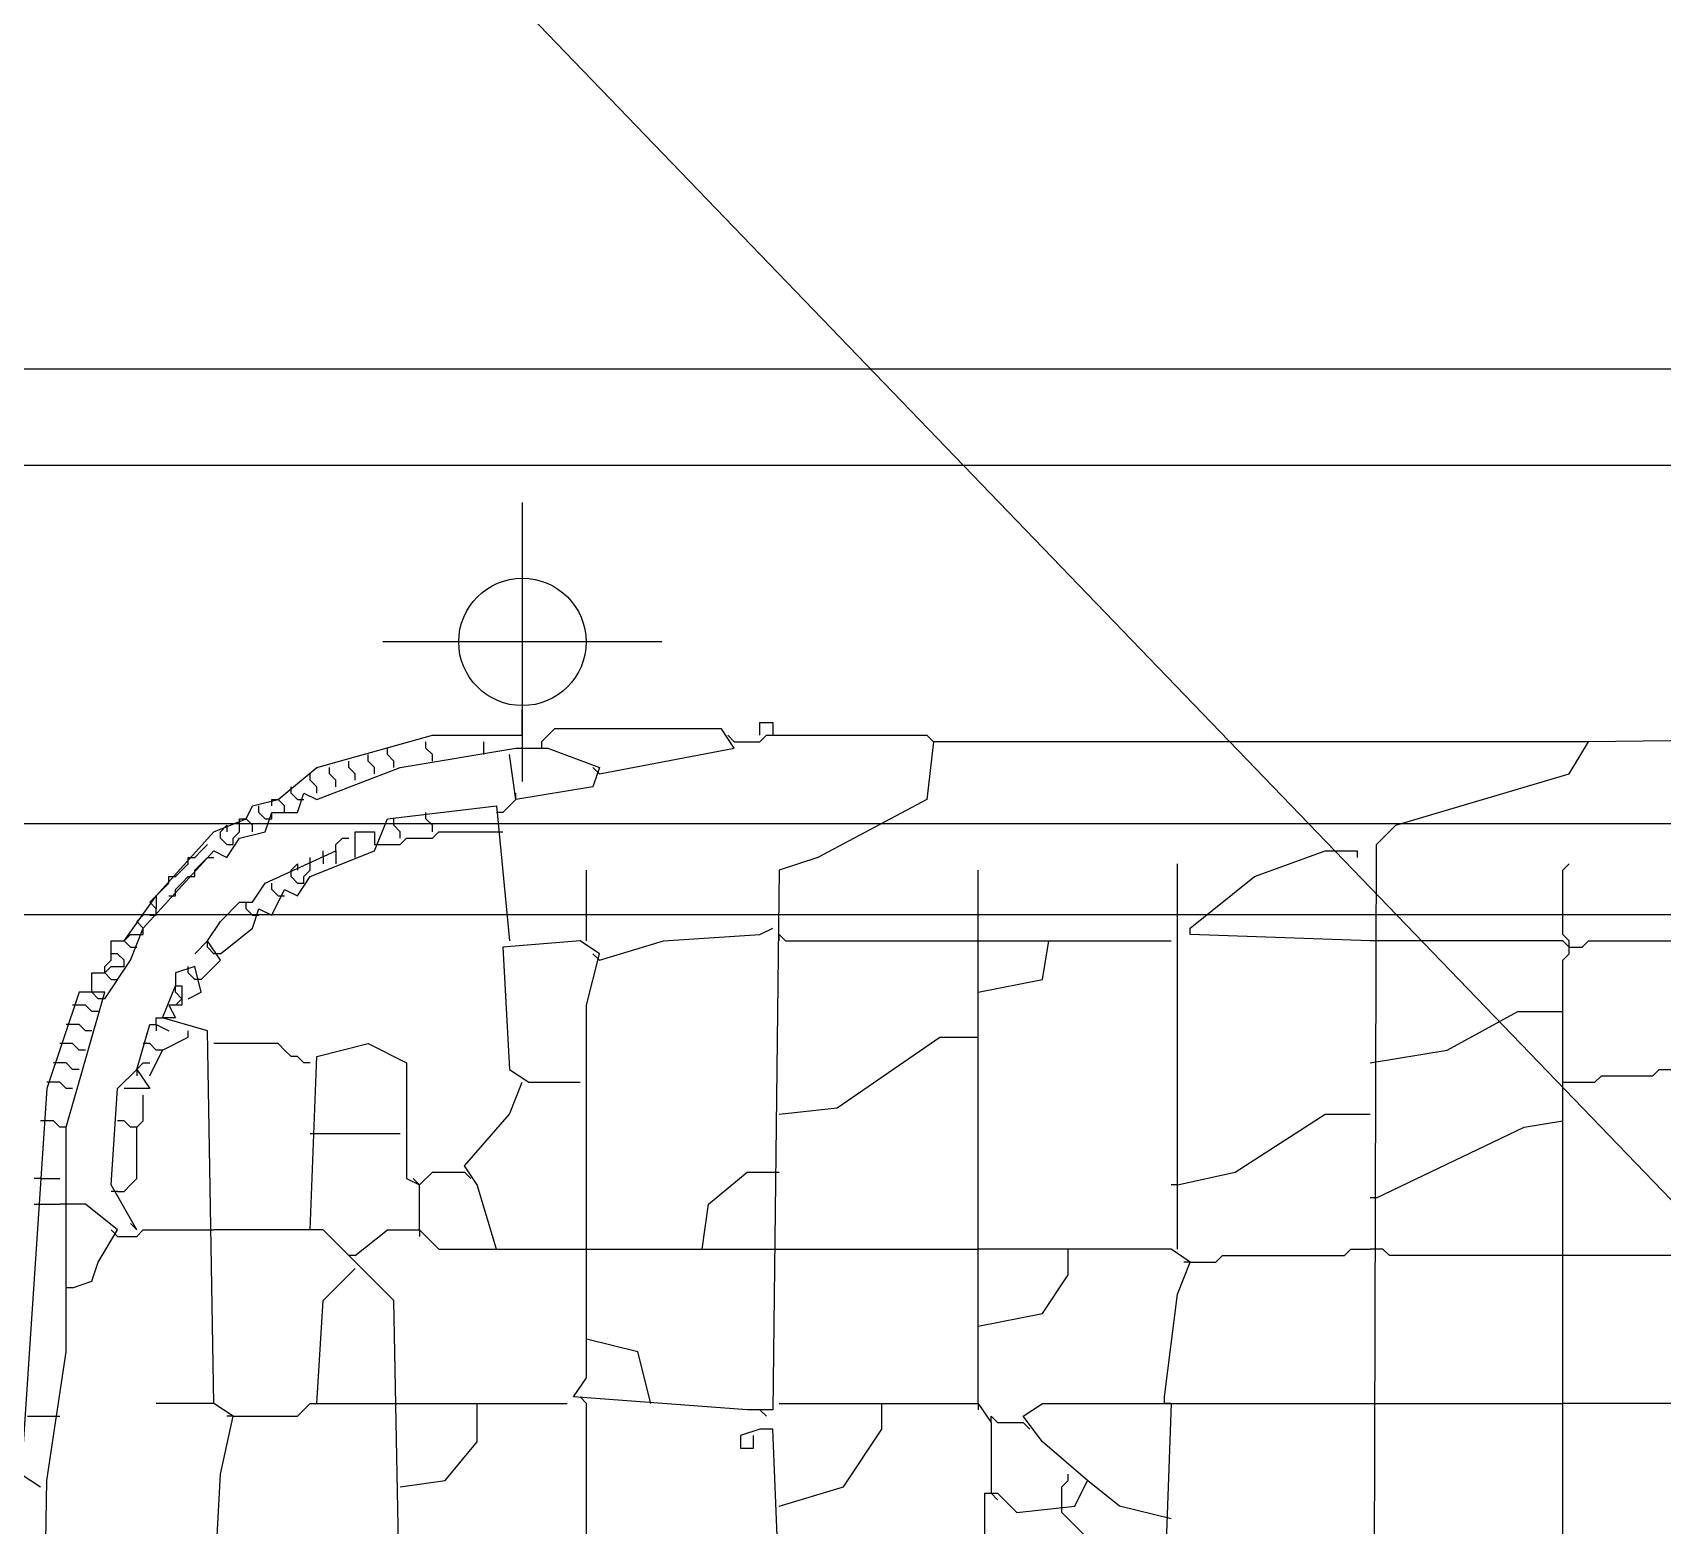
# Model space of a CAD drawing. Extents: x 4511820 to 5180432, y -1526536 to -944957.
# Drawn here: x 5022865 to 5023044.1, y -998603.9 to -998439.9 of the extents above; entities that cross this region are included whole.
import ezdxf

# ---------------------------------------------------------------- set-up
doc = ezdxf.new("R2010")
doc.units = 0
doc.header["$MEASUREMENT"] = 0
for name, color, linetype in [('POZEMOK', 7, 'CONTINUOUS'), ('ZZ-chladenie', 133, 'CONTINUOUS'), ('ŠRAFY', 82, 'CONTINUOUS')]:
    doc.layers.add(name, color=color, linetype=linetype)

msp = doc.modelspace()

# ---------------------------------------------------------------- hatches: boundary and pattern name
at = {"layer": 'ŠRAFY', "ltscale": 0.25}
h = msp.add_hatch(dxfattribs=at)
h.set_pattern_fill('DOTS', color=256, scale=2000)
h.paths.add_polyline_path([(5007841, -1000645.112), (5007968.938, -1000517.174, -0.3649904), (5008049.165, -1000510.3), (5008132.617, -1000392.028), (5008090.624, -1000362.398), (5008205.134, -1000289.252), (5008174.609, -1000421.657), (5008132.617, -1000392.028), (5008049.165, -1000510.3, -0.2437442), (5008075.632, -1000561.368, -0.1989124), (5008057.326, -1000605.562), (5007845.194, -1000817.694, -0.0227289), (5007841, -1000821.523), (5007841, -1001155.112), (5007968.938, -1001027.174, -0.6681786), (5008075.632, -1001071.368, -0.0245353), (5008075.331, -1001077.491), (5008333.132, -1001102.868), (5008333.132, -1000985.492), (5008530.132, -1000985.492), (5008530.132, -1001068.5), (5008530.132, -1001544.655), (5008333.132, -1001544.655), (5008333.132, -1001102.868), (5008075.331, -1001077.491, -0.1735302), (5008057.326, -1001115.562), (5007889.992, -1001282.897), (5008058.941, -1001282.897), (5008058.941, -1001542.628), (5007841, -1001542.628), (5007841, -1005968.5), (5016582.919, -1005968.5), (5016582.919, -1005730.5), (5016303.337, -1005730.5), (5016303.337, -1005533.5), (5016862.5, -1005533.5), (5016862.5, -1005730.5), (5016582.919, -1005730.5), (5016582.919, -1005968.5), (5025241, -1005968.5), (5025241, -996708.5), (5025241, -994608.5), (5007841, -994608.5), (5007841, -999253.253), (5008094, -999253.253), (5008094, -998973.672), (5008291, -998973.672), (5008291, -999532.834), (5008094, -999532.834), (5008094, -999253.253), (5007841, -999253.253)])
h.paths.add_polyline_path([(5023659.284, -996763.453), (5024238.411, -996763.453), (5024238.411, -997067.682), (5023659.284, -997067.682)], flags=24)
h.paths.add_polyline_path([(5021487.579, -999282.497), (5022066.842, -999282.497), (5022066.842, -999582.497), (5021487.579, -999582.497)], flags=24)
h.paths.add_polyline_path([(5013566.06, -999895.913), (5014135.359, -999895.913), (5014135.359, -1000096.028), (5013566.06, -1000096.028)], flags=24)
h.paths.add_polyline_path([(5023493.486, -999880.698), (5024062.786, -999880.698), (5024062.786, -1000080.813), (5023493.486, -1000080.813)], flags=24)
h.paths.add_polyline_path([(5023678.237, -999267.01), (5024259.001, -999267.01), (5024259.001, -999570.42), (5023678.237, -999570.42)], flags=24)
h.paths.add_polyline_path([(5021452.019, -996769.935), (5022031.691, -996769.935), (5022031.691, -997074.164), (5021452.019, -997074.164)], flags=24)
h.paths.add_polyline_path([(5014630.631, -999515.771), (5014918.681, -999515.771), (5014918.681, -999690.886), (5014630.631, -999690.886)], flags=24)
h.paths.add_polyline_path([(5014543.319, -999515.795), (5014655.703, -999515.795), (5014655.703, -999690.573), (5014543.319, -999690.573)], flags=24)
h.paths.add_polyline_path([(5014393.319, -999515.886), (5014568.319, -999515.886), (5014568.319, -999690.886), (5014393.319, -999690.886)], flags=24)
h.paths.add_polyline_path([(5017461.083, -1004562.329), (5017748.681, -1004562.329), (5017748.681, -1004737.427), (5017461.083, -1004737.427)], flags=24)
h.paths.add_polyline_path([(5017373.77, -1004562.287), (5017486.154, -1004562.287), (5017486.154, -1004737.066), (5017373.77, -1004737.066)], flags=24)
h.paths.add_polyline_path([(5017223.319, -1004562.313), (5017398.77, -1004562.313), (5017398.77, -1004737.378), (5017223.319, -1004737.378)], flags=24)
h.paths.add_polyline_path([(5016494.607, -996002.594), (5016794.705, -996002.594), (5016794.705, -996177.692), (5016494.607, -996177.692)], flags=24)
h.paths.add_polyline_path([(5016407.295, -996002.552), (5016519.678, -996002.552), (5016519.678, -996177.33), (5016407.295, -996177.33)], flags=24)
h.paths.add_polyline_path([(5016257.295, -996002.643), (5016432.295, -996002.643), (5016432.295, -996177.643), (5016257.295, -996177.643)], flags=24)
h.paths.add_polyline_path([(5024775.272, -996954.79), (5024775.272, -996667.191), (5024950.371, -996667.191), (5024950.371, -996954.79)], flags=24)
h.paths.add_polyline_path([(5024775.231, -997042.102), (5024775.231, -996929.718), (5024950.009, -996929.718), (5024950.009, -997042.102)], flags=24)
h.paths.add_polyline_path([(5024775.322, -997129.602), (5024775.322, -997017.102), (5024950.322, -997017.102), (5024950.322, -997129.602)], flags=24)
h.paths.add_polyline_path([(5024781.574, -1003014.991), (5024781.574, -1002727.295), (5024956.672, -1002727.295), (5024956.672, -1003014.991)], flags=24)
h.paths.add_polyline_path([(5024781.532, -1003102.205), (5024781.532, -1002989.822), (5024956.31, -1002989.822), (5024956.31, -1003102.205)], flags=24)
h.paths.add_polyline_path([(5024781.623, -1003189.705), (5024781.623, -1003077.002), (5024956.623, -1003077.002), (5024956.623, -1003189.705)], flags=24)
h.paths.add_polyline_path([(5019352.382, -1000741.085), (5019639.882, -1000741.085), (5019639.882, -1000916.15), (5019352.382, -1000916.15)], flags=24)
h.paths.add_polyline_path([(5019264.618, -1000741.059), (5019377.002, -1000741.059), (5019377.002, -1000915.838), (5019264.618, -1000915.838)], flags=24)
h.paths.add_polyline_path([(5019177.118, -1000741.085), (5019289.618, -1000741.085), (5019289.618, -1000916.15), (5019177.118, -1000916.15)], flags=24)
h.paths.add_polyline_path([(5011069.607, -1000741.101), (5011357.205, -1000741.101), (5011357.205, -1000916.199), (5011069.607, -1000916.199)], flags=24)
h.paths.add_polyline_path([(5010982.295, -1000741.059), (5011094.678, -1000741.059), (5011094.678, -1000915.838), (5010982.295, -1000915.838)], flags=24)
h.paths.add_polyline_path([(5010894.795, -1000741.15), (5011007.498, -1000741.15), (5011007.498, -1000916.15), (5010894.795, -1000916.15)], flags=24)
h.paths.add_polyline_path([(5014951.755, -996954.79), (5014951.755, -996667.191), (5015126.853, -996667.191), (5015126.853, -996954.79)], flags=24)
h.paths.add_polyline_path([(5014951.713, -997042.102), (5014951.713, -996929.718), (5015126.492, -996929.718), (5015126.492, -997042.102)], flags=24)
h.paths.add_polyline_path([(5014951.804, -997129.602), (5014951.804, -997017.102), (5015126.804, -997017.102), (5015126.804, -997129.602)], flags=24)
h.paths.add_polyline_path([(5014958.056, -1003014.991), (5014958.056, -1002727.295), (5015133.155, -1002727.295), (5015133.155, -1003014.991)], flags=24)
h.paths.add_polyline_path([(5014958.014, -1003102.205), (5014958.014, -1002989.822), (5015132.793, -1002989.822), (5015132.793, -1003102.205)], flags=24)
h.paths.add_polyline_path([(5014958.105, -1003189.705), (5014958.105, -1003077.002), (5015133.105, -1003077.002), (5015133.105, -1003189.705)], flags=24)
h.paths.add_polyline_path([(5008624.26, -997886.369), (5008624.26, -997585.819), (5008799.375, -997585.819), (5008799.375, -997886.369)], flags=24)
h.paths.add_polyline_path([(5008624.284, -997973.681), (5008624.284, -997861.297), (5008799.062, -997861.297), (5008799.062, -997973.681)], flags=24)
h.paths.add_polyline_path([(5008624.375, -998061.181), (5008624.375, -997948.477), (5008799.375, -997948.477), (5008799.375, -998061.181)], flags=24)
h.paths.add_polyline_path([(5008624.26, -1003568.417), (5008624.26, -1003280.819), (5008799.375, -1003280.819), (5008799.375, -1003568.417)], flags=24)
h.paths.add_polyline_path([(5008624.284, -1003656.181), (5008624.284, -1003543.797), (5008799.062, -1003543.797), (5008799.062, -1003656.181)], flags=24)
h.paths.add_polyline_path([(5008624.375, -1003756.181), (5008624.375, -1003631.181), (5008799.375, -1003631.181), (5008799.375, -1003756.181)], flags=24)
h.paths.add_polyline_path([(5020872.686, -995899.893), (5020872.686, -995612.295), (5021047.784, -995612.295), (5021047.784, -995899.893)], flags=24)
h.paths.add_polyline_path([(5020872.644, -995987.205), (5020872.644, -995874.822), (5021047.423, -995874.822), (5021047.423, -995987.205)], flags=24)
h.paths.add_polyline_path([(5020872.734, -996074.705), (5020872.734, -995962.17), (5021047.735, -995962.17), (5021047.735, -996074.705)], flags=24)
h.paths.add_polyline_path([(5020872.686, -998232.393), (5020872.686, -997969.795), (5021047.784, -997969.795), (5021047.784, -998232.393)], flags=24)
h.paths.add_polyline_path([(5020872.644, -998319.705), (5020872.644, -998207.322), (5021047.423, -998207.322), (5021047.423, -998319.705)], flags=24)
h.paths.add_polyline_path([(5020872.734, -998407.205), (5020872.734, -998294.67), (5021047.735, -998294.67), (5021047.735, -998407.205)], flags=24)
h.paths.add_polyline_path([(5020872.686, -1002674.893), (5020872.686, -1002387.295), (5021047.784, -1002387.295), (5021047.784, -1002674.893)], flags=24)
h.paths.add_polyline_path([(5020872.644, -1002762.205), (5020872.644, -1002649.822), (5021047.423, -1002649.822), (5021047.423, -1002762.205)], flags=24)
h.paths.add_polyline_path([(5020872.735, -1002849.705), (5020872.735, -1002737.002), (5021047.735, -1002737.002), (5021047.735, -1002849.705)], flags=24)
h.paths.add_polyline_path([(5022794.607, -999515.837), (5023082.205, -999515.837), (5023082.205, -999690.935), (5022794.607, -999690.935)], flags=24)
h.paths.add_polyline_path([(5022707.295, -999515.795), (5022819.678, -999515.795), (5022819.678, -999690.573), (5022707.295, -999690.573)], flags=24)
h.paths.add_polyline_path([(5022619.795, -999515.885), (5022732.33, -999515.885), (5022732.33, -999690.886), (5022619.795, -999690.886)], flags=24)
h.paths.add_polyline_path([(5024165.857, -1004263.161), (5024428.455, -1004263.161), (5024428.455, -1004438.26), (5024165.857, -1004438.26)], flags=24)
h.paths.add_polyline_path([(5024078.545, -1004263.119), (5024190.928, -1004263.119), (5024190.928, -1004437.898), (5024078.545, -1004437.898)], flags=24)
h.paths.add_polyline_path([(5023903.545, -1004263.209), (5024103.58, -1004263.209), (5024103.58, -1004438.211), (5023903.545, -1004438.211)], flags=24)
h.paths.add_polyline_path([(5008981.141, -1000311.369), (5008981.141, -1000023.319), (5009156.256, -1000023.319), (5009156.256, -1000311.369)], flags=24)
h.paths.add_polyline_path([(5008981.165, -1000398.681), (5008981.165, -1000286.297), (5009155.943, -1000286.297), (5009155.943, -1000398.681)], flags=24)
h.paths.add_polyline_path([(5008981.256, -1000523.681), (5008981.256, -1000373.681), (5009156.256, -1000373.681), (5009156.256, -1000523.681)], flags=24)
h.paths.add_polyline_path([(5024438.5, -999949.5, 1), (5024313.5, -999949.5, 1)], flags=16)
h.paths.add_polyline_path([(5014503.5, -997498.5, 1), (5014378.5, -997498.5, 1)], flags=16)
h.paths.add_polyline_path([(5023717.089, -1000482.897), (5023948.941, -1000482.897), (5023948.941, -1000722.628), (5023717.089, -1000722.628)], flags=16)
h.paths.add_polyline_path([(5024467.089, -1000432.897), (5024698.941, -1000432.897), (5024698.941, -1000672.628), (5024467.089, -1000672.628)], flags=16)
h.paths.add_polyline_path([(5014532.089, -997332.897), (5014763.941, -997332.897), (5014763.941, -997572.628), (5014532.089, -997572.628)], flags=16)
h.paths.add_polyline_path([(5014477.033, -1000322.432), (5014560.485, -1000204.16), (5014518.492, -1000174.53), (5014633.002, -1000101.384), (5014602.477, -1000233.789), (5014560.485, -1000204.16), (5014477.033, -1000322.432, -0.2437442), (5014503.5, -1000373.5, -4.1026617), (5014477.033, -1000322.432)], flags=16)
h.paths.add_polyline_path([(5024412.033, -1000472.432), (5024495.485, -1000354.16), (5024453.492, -1000324.53), (5024568.002, -1000251.384), (5024537.477, -1000383.789), (5024495.485, -1000354.16), (5024412.033, -1000472.432, -0.2437442), (5024438.5, -1000523.5, -4.1026617), (5024412.033, -1000472.432)], flags=16)
edge = h.paths.add_edge_path(flags=16)
edge.add_ellipse((5024622.681, -997306.74), major_axis=(0, 6.115), ratio=0.003813, start_angle=258.46165, end_angle=333.8326)
edge.add_arc((5024626.001, -997306.061), 3.807, 91.00123, 209.98915)
edge = h.paths.add_edge_path(flags=16)
edge.add_line((5024636.022, -997296.04), (5024746.218, -997297.568))
edge.add_line((5024746.218, -997297.568), (5024736.6, -997297.237))
edge.add_ellipse((5024736.6, -997304.447), major_axis=(0, 7.047), ratio=0.216929, start_angle=601.41166, end_angle=684.45541, ccw=False)
edge.add_ellipse((5024736.6, -997304.447), major_axis=(0, 7.047), ratio=0.216929, start_angle=372.75157, end_angle=478.58834, ccw=False)
edge.add_line((5024736.6, -997297.237), (5024706.027, -997297.237))
edge.add_ellipse((5024706.027, -997304.447), major_axis=(0, 7.047), ratio=0.216929, start_angle=601.41166, end_angle=707.47119, ccw=False)
edge.add_ellipse((5024706.027, -997304.447), major_axis=(0, 7.047), ratio=0.216929, start_angle=372.52882, end_angle=478.58834, ccw=False)
edge.add_line((5024706.027, -997297.237), (5024675.454, -997297.237))
edge.add_ellipse((5024675.454, -997304.447), major_axis=(0, 7.047), ratio=0.216929, start_angle=601.41166, end_angle=675.23303, ccw=False)
edge.add_ellipse((5024675.454, -997304.447), major_axis=(0, -7.047), ratio=0.216929, start_angle=584.76697, end_angle=658.58834, ccw=False)
edge.add_line((5024675.454, -997297.237), (5024644.881, -997297.237))
edge.add_ellipse((5024644.881, -997304.447), major_axis=(0, 7.047), ratio=0.216929, start_angle=601.41166, end_angle=707.47119, ccw=False)
edge.add_ellipse((5024644.881, -997304.447), major_axis=(0, 7.047), ratio=0.216929, start_angle=372.52882, end_angle=478.58834, ccw=False)
edge.add_line((5024644.881, -997297.237), (5024636.022, -997296.04))
h.paths.add_polyline_path([(5024644.881, -997297.237), (5024675.454, -997297.237), (5024706.027, -997297.237), (5024736.6, -997297.237), (5024746.218, -997297.568), (5024756.989, -997300.887, -0.4760683), (5024758.532, -997307.837, -0.0909079), (5024764.366, -997309.647), (5024414.583, -997309.647), (5024622.703, -997307.963, -0.5714772), (5024625.934, -997302.254), (5024636.022, -997296.04)], flags=16)
edge = h.paths.add_edge_path(flags=16)
edge.add_ellipse((5024625.928, -997302.254), major_axis=(-0.684, 1.367), ratio=0.00341, start_angle=90.09838, end_angle=269.90229)
edge = h.paths.add_edge_path(flags=16)
edge.add_ellipse((5024625.928, -997302.254), major_axis=(-0.684, 1.367), ratio=0.00341, start_angle=629.90231, end_angle=719.90231, ccw=False)
edge = h.paths.add_edge_path(flags=16)
edge.add_ellipse((5024756.305, -997302.254), major_axis=(-0.684, -1.367), ratio=0.00341, start_angle=210.84845, end_angle=450.09738, ccw=False)
edge = h.paths.add_edge_path(flags=16)
edge.add_ellipse((5024747.579, -997297.891), major_axis=(-0.684, -1.367), ratio=0.00341, start_angle=90.09769, end_angle=180.09768)
edge = h.paths.add_edge_path(flags=16)
edge.add_ellipse((5024746.212, -997297.568), major_axis=(0, -1.529), ratio=0.003813, start_angle=90, end_angle=180)
h.paths.add_polyline_path([(5008178.059, -1000841.493), (5008001, -1000841.493, -1), (5008001, -1000701.493), (5008178.059, -1000701.493), (5008178.059, -1000655.89), (5008409.911, -1000655.89), (5008409.911, -1000895.621), (5008178.059, -1000895.621)], flags=16)
h.paths.add_polyline_path([(5024050.759, -999879.114), (5024050.759, -999977.614), (5024050.759, -1000076.114), (5023491.597, -1000076.114), (5023491.597, -999879.114)], flags=16)
h.paths.add_polyline_path([(5014381.134, -999967.452, -1.1574082), (5014503.5, -999949.5, -0.8639994), (5014381.134, -999967.452), (5014123.333, -999992.829), (5014123.333, -1000091.329), (5013564.17, -1000091.329), (5013564.17, -999894.329), (5014123.333, -999894.329), (5014123.333, -999992.829)], flags=16)
edge = h.paths.add_edge_path(flags=16)
edge.add_line((5024453.987, -998388.091), (5024729.252, -998388.091))
edge.add_line((5024729.252, -998388.091), (5024734.714, -998388.091))
edge.add_line((5024734.714, -998388.091), (5024761.956, -998388.091))
edge.add_arc((5024761.132, -998361.418), 26.685, 271.76803, 316.76832)
edge.add_arc((5024767.317, -998362.258), 21.906, 262.24616, 307.24438, ccw=False)
edge.add_line((5024764.361, -998383.963), (5024414.414, -998388.091))
edge.add_arc((5024414.414, -998337.645), 50.446, 255.40585, 269.99999, ccw=False)
edge.add_arc((5024415.556, -998338.077), 50.33, 187.01951, 254.02342, ccw=False)
edge.add_arc((5025427.464, -998185.001), 1073.732, 186.326899, 188.528002, ccw=False)
edge.add_arc((5024409.319, -998258.135), 66.694, 183.03872, 222.65732, ccw=False)
edge.add_line((5024342.719, -998261.67), (5024321.242, -998261.67))
edge.add_arc((5024322.007, -998257.849), 3.897, 168.69007, 258.69007, ccw=False)
edge.add_line((5024318.185, -998257.084), (5024204.799, -998257.084))
edge.add_line((5024204.799, -998257.084), (5024204.799, -999265.831))
edge.add_line((5024204.799, -999265.831), (5024154.799, -999265.831))
edge.add_line((5024154.799, -999265.831), (5024144.799, -999265.831))
edge.add_line((5024144.799, -999265.831), (5023187.766, -999265.831))
edge.add_line((5023187.766, -999265.831), (5023187.766, -999287.626))
edge.add_line((5023187.766, -999287.626), (5023171.663, -999287.626))
edge.add_line((5023171.663, -999287.626), (5023171.663, -999265.831))
edge.add_line((5023171.663, -999265.831), (5022991.77, -999265.831))
edge.add_line((5022991.77, -999265.831), (5022991.77, -999276.826))
edge.add_line((5022991.77, -999276.826), (5022986.939, -999276.826))
edge.add_line((5022986.939, -999276.826), (5022986.939, -999290.439))
edge.add_line((5022986.939, -999290.439), (5022947.139, -999290.439))
edge.add_line((5022947.139, -999290.439), (5022947.139, -999276.826))
edge.add_line((5022947.139, -999276.826), (5022942.309, -999276.826))
edge.add_line((5022942.309, -999276.826), (5022942.309, -999265.831))
edge.add_line((5022942.309, -999265.831), (5021668.86, -999265.831))
edge.add_line((5021668.86, -999265.831), (5021668.86, -999274.326))
edge.add_line((5021668.86, -999274.326), (5021664.029, -999274.326))
edge.add_line((5021664.029, -999274.326), (5021664.029, -999287.939))
edge.add_line((5021664.029, -999287.939), (5021624.229, -999287.939))
edge.add_line((5021624.229, -999287.939), (5021624.229, -999274.326))
edge.add_line((5021624.229, -999274.326), (5021619.399, -999274.326))
edge.add_line((5021619.399, -999274.326), (5021619.399, -999265.831))
edge.add_line((5021619.399, -999265.831), (5021559.433, -999265.831))
edge.add_line((5021559.433, -999265.831), (5021549.433, -999265.831))
edge.add_line((5021549.433, -999265.831), (5021499.433, -999265.831))
edge.add_line((5021499.433, -999265.831), (5021499.433, -998536.831))
edge.add_line((5021499.433, -998536.831), (5021499.433, -998526.831))
edge.add_line((5021499.433, -998526.831), (5021499.433, -998476.831))
edge.add_line((5021499.433, -998476.831), (5021499.433, -997109.047))
edge.add_line((5021499.433, -997109.047), (5021549.433, -997109.047))
edge.add_line((5021549.433, -997109.047), (5021559.433, -997109.047))
edge.add_line((5021559.433, -997109.047), (5022466.462, -997109.047))
edge.add_line((5022466.462, -997109.047), (5022466.462, -997100.552))
edge.add_line((5022466.462, -997100.552), (5022471.293, -997100.552))
edge.add_line((5022471.293, -997100.552), (5022471.293, -997086.939))
edge.add_line((5022471.293, -997086.939), (5022511.093, -997086.939))
edge.add_line((5022511.093, -997086.939), (5022511.093, -997100.552))
edge.add_line((5022511.093, -997100.552), (5022515.924, -997100.552))
edge.add_line((5022515.924, -997100.552), (5022515.924, -997109.047))
edge.add_line((5022515.924, -997109.047), (5023700.6, -997109.047))
edge.add_line((5023700.6, -997109.047), (5023700.6, -997100.552))
edge.add_line((5023700.6, -997100.552), (5023705.431, -997100.552))
edge.add_line((5023705.431, -997100.552), (5023705.431, -997086.939))
edge.add_line((5023705.431, -997086.939), (5023745.231, -997086.939))
edge.add_line((5023745.231, -997086.939), (5023741.934, -997100.552))
edge.add_line((5023741.934, -997100.552), (5023750.062, -997100.552))
edge.add_line((5023750.062, -997100.552), (5023750.062, -997109.047))
edge.add_line((5023750.062, -997109.047), (5024144.799, -997109.047))
edge.add_line((5024144.799, -997109.047), (5024154.799, -997109.047))
edge.add_line((5024154.799, -997109.047), (5024204.799, -997109.047))
edge.add_line((5024204.799, -997109.047), (5024204.799, -997410.842))
edge.add_line((5024204.799, -997410.842), (5024318.185, -997410.842))
edge.add_arc((5024322.007, -997410.078), 3.897, 101.30993, 191.30993, ccw=False)
edge.add_line((5024321.242, -997406.256), (5024349.549, -997406.256))
edge.add_arc((5024500.977, -997427.034), 152.847, 154.45892, 172.18698, ccw=False)
edge.add_arc((5025427.625, -997508.062), 1074.65, 171.598061, 172.141746, ccw=False)
edge.add_arc((5025635.149, -997536.223), 1284.063, 171.708027, 172.836608)
edge.add_arc((5025438.775, -997513.083), 1086.337, 172.755983, 173.623429)
edge.add_arc((5024428.438, -997450.837), 90.614, 139.86839, 150.52921)
edge.add_line((5024349.549, -997406.256), (5024359.721, -997406.256))
edge.add_arc((5024408.593, -997435.924), 57.172, 135.81924, 148.74015, ccw=False)
edge.add_arc((5025427.464, -997511.053), 1066.089, 171.472276, 173.808831, ccw=False)
edge.add_line((5024373.161, -997352.965), (5024364.509, -997351.038))
edge.add_arc((5025427.625, -997508.062), 1074.65, 171.598061, 172.141746)
edge.add_arc((5025901.729, -997570.108), 1552.788, 172.265659, 172.822661)
edge.add_arc((5025635.149, -997536.223), 1284.063, 171.708027, 172.836608, ccw=False)
edge.add_arc((5024414.414, -997358.409), 50.446, 104.59415, 171.59806, ccw=False)
edge.add_arc((5024407.924, -997359.914), 50.706, 82.45294, 97.04709, ccw=False)
edge.add_line((5024414.583, -997309.647), (5024764.366, -997309.647))
edge.add_arc((5024764.366, -997332.577), 22.93, 45.00179, 90, ccw=False)
edge.add_line((5024780.58, -997316.363), (5024792.177, -997327.959))
edge.add_line((5024792.177, -997327.959), (5024797.439, -997333.221))
edge.add_arc((5024759.194, -997373.832), 55.785, 11.12653, 46.71839, ccw=False)
edge.add_arc((5024759.702, -997372.017), 54.962, 9.37127, 27.90189)
edge.add_arc((5024764.571, -997371.485), 50.442, 29.95703, 49.3382)
edge.add_ellipse((5024794.197, -997336.465), major_axis=(-3.243, -3.243), ratio=0.427614, start_angle=184.84077, end_angle=250.02556)
edge.add_ellipse((5024794.197, -997340.788), major_axis=(-0.685, -8.829), ratio=0.62994, start_angle=516.44456, end_angle=566.85763, ccw=False)
edge.add_ellipse((5024796.747, -997340.788), major_axis=(3.964, -6.116), ratio=0.372028, start_angle=130.77561, end_angle=166.21134)
edge.add_arc((5024844.231, -997437.416), 114.22, 114.18414, 117.09389, ccw=False)
edge.add_line((5024797.439, -997333.221), (5024792.177, -997327.959))
edge.add_line((5024792.177, -997327.959), (5024792.21, -997335.731))
edge.add_ellipse((5024794.197, -997336.465), major_axis=(-3.243, -3.243), ratio=0.427614, start_angle=544.84077, end_angle=610.02556, ccw=False)
edge.add_ellipse((5024794.197, -997340.788), major_axis=(-0.685, -8.829), ratio=0.62994, start_angle=156.44456, end_angle=206.85763)
edge.add_ellipse((5024796.747, -997340.788), major_axis=(3.964, -6.116), ratio=0.372028, start_angle=490.77561, end_angle=526.21134, ccw=False)
edge.add_arc((5024844.231, -997437.416), 114.22, 114.18414, 117.09389)
edge.add_line((5024792.21, -997335.731), (5024792.177, -997406.256))
edge.add_line((5024792.177, -997406.256), (5024811.894, -997406.256))
edge.add_line((5024811.894, -997406.256), (5024811.894, -997371.874))
edge.add_arc((5024758.011, -997369.995), 53.916, 358.00348, 43.00526)
edge.add_arc((5024764.571, -997371.485), 50.442, 29.95703, 49.3382, ccw=False)
edge.add_arc((5024759.702, -997372.017), 54.962, 9.37127, 27.90189, ccw=False)
edge.add_line((5024813.93, -997363.067), (5024811.894, -997371.874))
edge.add_line((5024811.894, -997371.874), (5024811.894, -997406.256))
edge.add_arc((5024813.372, -997410.705), 4.688, 358.32178, 108.3753, ccw=False)
edge.add_line((5024818.058, -997410.842), (5024853.72, -997410.842))
edge.add_line((5024853.72, -997410.842), (5024853.72, -997468.931))
edge.add_line((5024853.72, -997468.931), (5024853.72, -997479.632))
edge.add_line((5024853.72, -997479.632), (5024818.058, -997479.632))
edge.add_arc((5024814.466, -997480.396), 3.672, 261.95917, 12.01269, ccw=False)
edge.add_line((5024813.952, -997484.033), (5024811.894, -997848.027))
edge.add_line((5024811.894, -997848.027), (5024811.894, -998183.709))
edge.add_arc((5024812.683, -998189.083), 5.432, 8.34854, 98.34854, ccw=False)
edge.add_line((5024818.058, -998188.295), (5024853.72, -998188.295))
edge.add_line((5024853.72, -998188.295), (5024853.72, -998198.995))
edge.add_line((5024853.72, -998198.995), (5024853.72, -998257.084))
edge.add_line((5024853.72, -998257.084), (5024818.058, -998258.613))
edge.add_line((5024818.058, -998258.613), (5024810.873, -998257.849))
edge.add_line((5024810.873, -998257.849), (5024813.952, -998261.485))
edge.add_arc((5024807.883, -998248.438), 14.389, 294.94648, 315)
edge.add_line((5024818.058, -998258.613), (5024818.058, -998234.919))
edge.add_arc((5024813.447, -998236.472), 4.865, 18.61675, 108.61675)
edge.add_line((5024811.894, -998231.861), (5024811.894, -998251.281))
edge.add_line((5024811.894, -998251.281), (5024810.873, -998257.849))
edge.add_line((5024810.873, -998257.849), (5024818.058, -998258.613))
edge.add_arc((5024807.883, -998248.438), 14.389, 294.94648, 315, ccw=False)
edge.add_line((5024813.952, -998261.485), (5024811.894, -998324.18))
edge.add_line((5024811.894, -998324.18), (5024811.894, -998333.126))
edge.add_arc((5024760.973, -998327.457), 51.236, 307.51917, 353.64801, ccw=False)
edge.add_line((5024792.177, -998368.095), (5024780.575, -998379.696))
edge.add_arc((5024761.132, -998361.418), 26.685, 271.76803, 316.76832, ccw=False)
edge.add_line((5024761.956, -998388.091), (5024734.714, -998388.091))
edge.add_line((5024734.714, -998388.091), (5024729.252, -998388.091))
edge.add_line((5024729.252, -998388.091), (5024453.987, -998388.091))
edge.add_ellipse((5024449.202, -998379.836), major_axis=(0, -9.293), ratio=0.810626, start_angle=374.38887, end_angle=382.86815, ccw=False)
edge.add_line((5024448.824, -998387.584), (5024453.987, -998388.091))
edge = h.paths.add_edge_path(flags=16)
edge.add_ellipse((5024756.305, -997302.254), major_axis=(-0.684, -1.367), ratio=0.00341, start_angle=90.09769, end_angle=179.87762)
edge = h.paths.add_edge_path(flags=16)
edge.add_ellipse((5024634.654, -997297.891), major_axis=(-0.684, 1.367), ratio=0.00341, start_angle=269.90231, end_angle=359.89943)
h.paths.add_polyline_path([(5021742.011, -998260.496), (5022456.595, -998260.496), (5022456.595, -998455.913), (5021742.011, -998455.913)], flags=8)
h.paths.add_polyline_path([(5021742.011, -997898.996), (5022456.595, -997898.996), (5022456.595, -998094.413), (5021742.011, -998094.413)], flags=8)
h.paths.add_polyline_path([(5022976.149, -998263.496), (5023696.566, -998263.496), (5023696.566, -998458.913), (5022976.149, -998458.913)], flags=8)
h.paths.add_polyline_path([(5022976.149, -997898.996), (5023690.733, -997898.996), (5023690.733, -998094.413), (5022976.149, -998094.413)], flags=8)
h.paths.add_polyline_path([(5023516.108, -998520.624), (5023501.986, -998523.448), (5023511.871, -998518.505), (5023527.216, -998519.235)], flags=0)
h.paths.add_polyline_path([(5023568.544, -997233.723), (5023580.557, -997240.789), (5023587.623, -997254.215)], flags=0)
h.paths.add_polyline_path([(5022334.406, -997233.723), (5022346.419, -997240.789), (5022353.485, -997254.215)], flags=0)
h.paths.add_polyline_path([(5021800.916, -999141.155), (5021788.903, -999134.089), (5021781.837, -999120.663)], flags=0)
h.paths.add_polyline_path([(5023896, -1000598.5, 1), (5023756, -1000598.5, 1)], flags=0)
h.paths.add_polyline_path([(5024646, -1000548.5, 1), (5024506, -1000548.5, 1)], flags=0)
h.paths.add_polyline_path([(5014711, -997448.5, 1), (5014571, -997448.5, 1)], flags=0)
edge = h.paths.add_edge_path(flags=0)
edge.add_ellipse((5024636.022, -997297.568), major_axis=(0, 1.529), ratio=0.003813, start_angle=270, end_angle=359.87359)
h.paths.add_polyline_path([(5024429.624, -997364.218, -0.4142136), (5024437.268, -997356.575), (5024528.987, -997356.575, -0.4142136), (5024536.631, -997364.218), (5024536.631, -997406.256), (5024597.777, -997410.842), (5024598.542, -997402.435), (5024536.631, -997406.256), (5024430.389, -997402.435), (5024429.624, -997410.842), (5024429.624, -997364.218)], flags=0)
h.paths.add_polyline_path([(5024792.177, -997477.047, 0.1628961), (5024799.714, -997473.67), (5024811.894, -997479.632)], flags=0)
h.paths.add_polyline_path([(5024809.65, -998240.269, 1), (5024802.007, -998240.269, 1)], flags=0)
h.paths.add_polyline_path([(5024933.461, -997659.025), (5025668.113, -997659.025), (5025668.113, -997959.844), (5024933.461, -997959.844)], flags=9)
h.paths.add_polyline_path([(5008554.439, -994893.792), (5008554.439, -994606.193), (5008804.439, -994606.193), (5008804.439, -994893.792)], flags=9)
h.paths.add_polyline_path([(5007825.007, -1001728.786), (5008112.605, -1001728.786), (5008112.605, -1001978.786), (5007825.007, -1001978.786)], flags=9)
h.paths.add_polyline_path([(5007834.275, -1004446.205), (5008121.873, -1004446.205), (5008121.873, -1004696.205), (5007834.275, -1004696.205)], flags=9)

# ---------------------------------------------------------------- linework, layer by layer
at = {"layer": 'POZEMOK'}
msp.add_line((5019201, -994578.5), (5024332.635, -999904.492), dxfattribs=at)
at = {"layer": 'ZZ-chladenie'}
for p, q in [((5024144.799, -998476.831), (5021499.433, -998476.831)), ((5024004.697, -998487.439), (5022850.299, -998487.439)), ((5022918.799, -998522.162), (5022918.799, -998491.5)), ((5022934.13, -998506.831), (5022903.468, -998506.831)), ((5022918.786, -998506.502), (5022918.786, -998510.033)), ((5022918.786, -998517.093), (5022918.786, -998514.269)), ((5022922.317, -998516.388), (5022920.905, -998517.8)), ((5022940.674, -998516.388), (5022922.317, -998516.388)), ((5022942.086, -998518.505), (5022940.674, -998516.388)), ((5022944.91, -998517.093), (5022944.91, -998515.681)), ((5022944.91, -998515.681), (5022946.322, -998515.681)), ((5022946.322, -998515.681), (5022946.322, -998517.093)), ((5022896.192, -998520.624), (5022908.902, -998517.093)), ((5022908.195, -998518.505), (5022908.195, -998517.8)), ((5022908.902, -998517.093), (5022918.786, -998517.093)), ((5022914.55, -998519.212), (5022914.55, -998517.8)), ((5022920.905, -998517.8), (5022920.905, -998518.505)), ((5022942.086, -998517.8), (5022941.38, -998517.093)), ((5022942.086, -998517.8), (5022944.91, -998517.8)), ((5022944.91, -998517.8), (5022945.617, -998517.093)), ((5022945.617, -998517.093), (5022963.268, -998517.093)), ((5022963.268, -998517.093), (5022963.974, -998517.8)), ((5022963.974, -998517.8), (5022963.268, -998524.154)), ((5023035.991, -998517.8), (5022963.974, -998517.8)), ((5023033.873, -998521.33), (5023035.991, -998517.8)), ((5023104.478, -998517.093), (5023035.991, -998517.8)), ((5022899.723, -998520.624), (5022899.723, -998519.918)), ((5022901.841, -998519.918), (5022901.841, -998519.212)), ((5022902.547, -998520.624), (5022901.841, -998519.918)), ((5022903.959, -998519.212), (5022903.959, -998518.505)), ((5022904.666, -998519.918), (5022903.959, -998519.212)), ((5022904.666, -998520.624), (5022904.666, -998519.918)), ((5022905.371, -998520.624), (5022918.08, -998518.505)), ((5022908.902, -998519.212), (5022908.195, -998518.505)), ((5022908.902, -998519.918), (5022908.902, -998519.212)), ((5022918.08, -998524.154), (5022917.374, -998519.212)), ((5022918.08, -998518.505), (5022921.611, -998518.505)), ((5022921.611, -998518.505), (5022927.259, -998520.624)), ((5022927.259, -998521.33), (5022942.086, -998518.505)), ((5022891.956, -998524.154), (5022896.192, -998520.624)), ((5022895.487, -998522.036), (5022895.487, -998521.33)), ((5022896.192, -998524.154), (5022905.371, -998520.624)), ((5022897.604, -998521.33), (5022897.604, -998520.624)), ((5022898.311, -998522.036), (5022897.604, -998521.33)), ((5022900.429, -998521.33), (5022899.723, -998520.624)), ((5022900.429, -998522.036), (5022900.429, -998521.33)), ((5022902.547, -998521.33), (5022902.547, -998520.624)), ((5022927.259, -998521.33), (5022926.553, -998520.624)), ((5022927.259, -998520.624), (5022926.553, -998522.742)), ((5023014.81, -998526.978), (5023033.873, -998521.33)), ((5022893.368, -998523.448), (5022893.368, -998522.742)), ((5022894.075, -998524.154), (5022893.368, -998523.448)), ((5022894.075, -998525.566), (5022894.78, -998523.448)), ((5022894.78, -998523.448), (5022896.192, -998524.154)), ((5022896.192, -998522.742), (5022895.487, -998522.036)), ((5022896.192, -998523.448), (5022896.192, -998522.742)), ((5022898.311, -998522.742), (5022898.311, -998522.036)), ((5022926.553, -998522.742), (5022918.08, -998524.154)), ((5022918.08, -998524.154), (5022918.08, -998523.448)), ((5022888.426, -998526.272), (5022889.132, -998524.86)), ((5022889.132, -998524.86), (5022891.956, -998524.154)), ((5022889.838, -998525.566), (5022889.838, -998524.86)), ((5022891.25, -998524.86), (5022891.25, -998524.154)), ((5022891.25, -998524.154), (5022891.956, -998524.154)), ((5022892.662, -998524.86), (5022891.956, -998524.154)), ((5022892.662, -998525.566), (5022892.662, -998524.86)), ((5022894.075, -998524.154), (5022894.78, -998524.154)), ((5022903.959, -998526.272), (5022915.962, -998524.86)), ((5022915.962, -998524.86), (5022917.374, -998539.687)), ((5022916.668, -998525.566), (5022917.374, -998524.86)), ((5022917.374, -998524.86), (5022918.08, -998524.154)), ((5022963.268, -998524.154), (5022951.265, -998530.509)), ((5024144.799, -998526.831), (5021499.433, -998526.831)), ((5022884.896, -998527.684), (5022888.426, -998526.272)), ((5022885.602, -998527.684), (5022886.308, -998526.978)), ((5022886.308, -998526.978), (5022886.308, -998527.684)), ((5022887.72, -998526.978), (5022887.72, -998526.272)), ((5022887.72, -998526.272), (5022888.426, -998526.272)), ((5022887.72, -998527.684), (5022887.72, -998526.978)), ((5022889.132, -998526.978), (5022888.426, -998526.272)), ((5022889.132, -998527.684), (5022889.132, -998526.978)), ((5022890.544, -998526.272), (5022889.838, -998525.566)), ((5022890.544, -998527.684), (5022891.25, -998525.566)), ((5022890.544, -998526.272), (5022891.25, -998526.272)), ((5022891.25, -998526.272), (5022891.25, -998525.566)), ((5022891.25, -998525.566), (5022894.075, -998525.566)), ((5022902.547, -998529.802), (5022903.959, -998526.272)), ((5022904.666, -998526.978), (5022904.666, -998526.272)), ((5022905.371, -998527.684), (5022904.666, -998526.978)), ((5022908.195, -998526.272), (5022908.195, -998525.566)), ((5022908.902, -998526.978), (5022908.195, -998526.272)), ((5022908.902, -998527.684), (5022908.902, -998526.978)), ((5022916.668, -998525.566), (5022915.962, -998525.566)), ((5023012.691, -998529.096), (5023014.81, -998526.978)), ((5022878.541, -998534.745), (5022884.896, -998527.684)), ((5022885.602, -998528.39), (5022885.602, -998527.684)), ((5022886.308, -998529.096), (5022885.602, -998528.39)), ((5022886.308, -998530.509), (5022887.72, -998528.39)), ((5022887.014, -998528.39), (5022887.72, -998527.684)), ((5022887.014, -998529.096), (5022887.014, -998528.39)), ((5022887.72, -998528.39), (5022890.544, -998527.684)), ((5022898.311, -998529.096), (5022899.017, -998528.39)), ((5022899.017, -998528.39), (5022899.723, -998528.39)), ((5022900.429, -998530.509), (5022900.429, -998527.684)), ((5022900.429, -998527.684), (5022902.547, -998527.684)), ((5022902.547, -998527.684), (5022902.547, -998529.096)), ((5022905.371, -998528.39), (5022905.371, -998527.684)), ((5022905.371, -998529.096), (5022906.078, -998528.39)), ((5022906.078, -998528.39), (5022908.902, -998528.39)), ((5022908.902, -998528.39), (5022909.607, -998527.684)), ((5022909.607, -998527.684), (5022916.668, -998527.684)), ((5022877.129, -998538.275), (5022884.896, -998529.802)), ((5022882.072, -998531.214), (5022882.072, -998530.509)), ((5022882.072, -998530.509), (5022882.778, -998530.509)), ((5022882.778, -998530.509), (5022883.484, -998529.802)), ((5022883.484, -998529.802), (5022884.19, -998529.096)), ((5022883.484, -998531.214), (5022884.19, -998530.509)), ((5022884.19, -998530.509), (5022884.896, -998530.509)), ((5022884.896, -998529.802), (5022886.308, -998530.509)), ((5022886.308, -998529.096), (5022887.014, -998529.096)), ((5022890.544, -998533.333), (5022898.311, -998529.802)), ((5022895.487, -998532.627), (5022902.547, -998529.802)), ((5022895.487, -998531.214), (5022895.487, -998530.509)), ((5022896.899, -998530.509), (5022896.899, -998529.802)), ((5022896.899, -998530.509), (5022896.899, -998531.214)), ((5022898.311, -998529.802), (5022898.311, -998529.096)), ((5022898.311, -998529.802), (5022898.311, -998531.214)), ((5022902.547, -998529.096), (5022905.371, -998529.096)), ((5022951.265, -998530.509), (5022947.029, -998531.921)), ((5022999.276, -998532.627), (5023007.043, -998529.802)), ((5023007.043, -998529.802), (5023010.573, -998529.802)), ((5023010.573, -998529.802), (5023010.573, -998530.509)), ((5023011.985, -998794.573), (5023012.691, -998529.096)), ((5022880.659, -998532.627), (5022881.366, -998531.921)), ((5022881.366, -998531.921), (5022882.072, -998531.214)), ((5022882.778, -998531.921), (5022883.484, -998531.214)), ((5022882.778, -998532.627), (5022882.778, -998531.921)), ((5022893.368, -998531.921), (5022894.075, -998531.214)), ((5022893.368, -998532.627), (5022893.368, -998531.921)), ((5022894.075, -998531.214), (5022894.075, -998531.921)), ((5022894.78, -998532.627), (5022895.487, -998531.921)), ((5022895.487, -998531.921), (5022895.487, -998531.214)), ((5022925.847, -998539.687), (5022925.847, -998531.921)), ((5022947.029, -998531.921), (5022946.322, -998591.229)), ((5022968.916, -998590.523), (5022968.916, -998531.921)), ((5022990.804, -998573.578), (5022990.804, -998531.214)), ((5023033.167, -998531.921), (5023033.873, -998531.214)), ((5023033.167, -998538.981), (5023033.167, -998531.921)), ((5022878.541, -998534.745), (5022879.247, -998534.039)), ((5022879.247, -998534.039), (5022879.953, -998533.333)), ((5022879.953, -998533.333), (5022879.953, -998532.627)), ((5022879.953, -998532.627), (5022880.659, -998532.627)), ((5022880.659, -998534.039), (5022881.366, -998533.333)), ((5022880.659, -998534.745), (5022880.659, -998534.039)), ((5022881.366, -998533.333), (5022882.072, -998532.627)), ((5022882.072, -998532.627), (5022882.778, -998532.627)), ((5022889.132, -998535.451), (5022890.544, -998533.333)), ((5022891.25, -998534.039), (5022891.25, -998533.333)), ((5022891.956, -998534.745), (5022891.25, -998534.039)), ((5022891.25, -998536.863), (5022892.662, -998534.039)), ((5022892.662, -998534.039), (5022894.075, -998534.745)), ((5022894.075, -998533.333), (5022893.368, -998532.627)), ((5022894.075, -998534.745), (5022895.487, -998532.627)), ((5022894.075, -998533.333), (5022894.78, -998533.333)), ((5022894.78, -998533.333), (5022894.78, -998532.627)), ((5022992.216, -998538.275), (5022999.276, -998532.627)), ((5022875.011, -998539.687), (5022878.541, -998534.745)), ((5022877.835, -998535.451), (5022878.541, -998534.745)), ((5022878.541, -998536.157), (5022877.835, -998535.451)), ((5022878.541, -998534.745), (5022878.541, -998536.157)), ((5022879.953, -998534.745), (5022880.659, -998534.745)), ((5022885.602, -998537.569), (5022887.72, -998535.451)), ((5022887.72, -998535.451), (5022889.132, -998535.451)), ((5022888.426, -998536.157), (5022888.426, -998535.451)), ((5022891.956, -998534.745), (5022892.662, -998534.745)), ((5024144.799, -998536.831), (5021499.433, -998536.831)), ((5022876.423, -998537.569), (5022877.129, -998536.863)), ((5022877.129, -998538.275), (5022876.423, -998537.569)), ((5022877.835, -998536.863), (5022878.541, -998536.863)), ((5022878.541, -998536.863), (5022878.541, -998536.157)), ((5022884.19, -998539.687), (5022885.602, -998537.569)), ((5022889.132, -998536.863), (5022888.426, -998536.157)), ((5022889.132, -998538.275), (5022889.838, -998536.157)), ((5022889.132, -998536.863), (5022889.838, -998536.863)), ((5022889.838, -998536.157), (5022891.25, -998536.863)), ((5022873.599, -998541.805), (5022873.599, -998539.687)), ((5022873.599, -998539.687), (5022875.011, -998539.687)), ((5022875.011, -998539.687), (5022875.717, -998538.981)), ((5022875.011, -998539.687), (5022875.717, -998540.393)), ((5022875.717, -998541.805), (5022877.129, -998538.275)), ((5022875.717, -998538.981), (5022876.423, -998538.981)), ((5022876.423, -998538.981), (5022877.129, -998538.981)), ((5022877.129, -998538.981), (5022877.129, -998538.275)), ((5022884.19, -998539.687), (5022882.778, -998541.099)), ((5022884.19, -998540.393), (5022884.19, -998539.687)), ((5022885.602, -998541.805), (5022884.19, -998539.687)), ((5022885.602, -998541.099), (5022889.132, -998538.275)), ((5022925.141, -998539.687), (5022916.668, -998540.393)), ((5022927.259, -998541.099), (5022925.141, -998539.687)), ((5022927.259, -998541.805), (5022934.319, -998539.687)), ((5022934.319, -998539.687), (5022944.91, -998538.981)), ((5022944.91, -998538.981), (5022946.322, -998538.275)), ((5022947.029, -998539.687), (5022947.029, -998538.981)), ((5022947.029, -998538.981), (5022947.734, -998539.687)), ((5022947.734, -998539.687), (5022968.916, -998539.687)), ((5022968.916, -998539.687), (5022976.683, -998539.687)), ((5022975.977, -998543.924), (5022976.683, -998539.687)), ((5022976.683, -998539.687), (5022990.097, -998539.687)), ((5022992.216, -998538.981), (5022992.216, -998538.275)), ((5023011.985, -998539.687), (5022992.216, -998538.981)), ((5023033.167, -998539.687), (5023011.985, -998539.687)), ((5023033.873, -998539.687), (5023033.167, -998538.981)), ((5023033.873, -998540.393), (5023033.167, -998539.687)), ((5023033.873, -998541.099), (5023033.873, -998539.687)), ((5023035.285, -998540.393), (5023035.991, -998539.687)), ((5023035.991, -998539.687), (5023052.937, -998539.687)), ((5022874.305, -998541.099), (5022873.599, -998541.099)), ((5022875.011, -998541.805), (5022874.305, -998541.099)), ((5022875.717, -998540.393), (5022876.423, -998540.393)), ((5022884.896, -998541.099), (5022884.19, -998540.393)), ((5022885.602, -998541.099), (5022884.896, -998541.099)), ((5022916.668, -998540.393), (5022917.374, -998553.808)), ((5022925.847, -998546.748), (5022927.259, -998541.099)), ((5022927.259, -998541.805), (5022926.553, -998541.099)), ((5023033.167, -998541.805), (5023033.873, -998541.099)), ((5023033.873, -998540.393), (5023035.285, -998540.393)), ((5022871.481, -998544.629), (5022871.481, -998543.217)), ((5022871.481, -998543.217), (5022872.893, -998543.217)), ((5022872.893, -998542.512), (5022873.599, -998541.805)), ((5022872.893, -998546.041), (5022875.717, -998541.805)), ((5022872.893, -998543.217), (5022873.599, -998542.512)), ((5022872.893, -998543.217), (5022872.893, -998542.512)), ((5022872.893, -998543.217), (5022873.599, -998543.924)), ((5022873.599, -998542.512), (5022874.305, -998542.512)), ((5022874.305, -998542.512), (5022875.011, -998542.512)), ((5022875.011, -998542.512), (5022875.011, -998541.805)), ((5022882.778, -998542.512), (5022880.659, -998543.217)), ((5022880.659, -998543.217), (5022880.659, -998544.629)), ((5022882.072, -998543.217), (5022882.072, -998542.512)), ((5022882.778, -998543.924), (5022882.072, -998543.217)), ((5022883.484, -998545.336), (5022882.778, -998542.512)), ((5022883.484, -998543.924), (5022885.602, -998541.805)), ((5023033.167, -998782.569), (5023033.167, -998541.805)), ((5022871.481, -998545.336), (5022871.481, -998544.629)), ((5022873.599, -998543.924), (5022874.305, -998543.924)), ((5022879.247, -998548.16), (5022880.659, -998544.629)), ((5022880.659, -998545.336), (5022880.659, -998544.629)), ((5022880.659, -998544.629), (5022881.366, -998544.629)), ((5022881.366, -998544.629), (5022881.366, -998546.748)), ((5022883.484, -998543.924), (5022882.778, -998543.924)), ((5022968.916, -998545.336), (5022975.977, -998543.924)), ((5022870.069, -998545.336), (5022866.539, -998555.927)), ((5022868.656, -998560.163), (5022872.893, -998545.336)), ((5022870.069, -998546.748), (5022869.363, -998546.748)), ((5022872.893, -998545.336), (5022870.069, -998545.336)), ((5022870.775, -998546.748), (5022870.069, -998546.748)), ((5022871.481, -998547.454), (5022870.775, -998546.748)), ((5022872.187, -998546.041), (5022871.481, -998545.336)), ((5022872.893, -998546.041), (5022872.187, -998546.041)), ((5022881.366, -998546.748), (5022879.953, -998546.748)), ((5022879.953, -998546.748), (5022880.659, -998548.16)), ((5022881.366, -998546.041), (5022880.659, -998545.336)), ((5022880.659, -998546.748), (5022881.366, -998546.041)), ((5022882.072, -998546.041), (5022883.484, -998545.336)), ((5022925.847, -998587.699), (5022925.847, -998546.748)), ((5022872.187, -998547.454), (5022871.481, -998547.454)), ((5022878.541, -998548.866), (5022878.541, -998548.16)), ((5022878.541, -998548.16), (5022879.247, -998548.16)), ((5022884.19, -998549.572), (5022879.247, -998548.16)), ((5022880.659, -998548.16), (5022879.247, -998548.16)), ((5023020.458, -998551.69), (5023028.224, -998547.454)), ((5023028.224, -998547.454), (5023033.167, -998547.454)), ((5022869.363, -998548.866), (5022868.656, -998548.866)), ((5022870.069, -998548.866), (5022869.363, -998548.866)), ((5022870.775, -998549.572), (5022870.069, -998548.866)), ((5022871.481, -998549.572), (5022870.775, -998549.572)), ((5022876.423, -998553.808), (5022877.835, -998548.866)), ((5022877.835, -998548.866), (5022878.541, -998548.866)), ((5022878.541, -998548.866), (5022878.541, -998549.572)), ((5022878.541, -998548.866), (5022879.953, -998549.572)), ((5022879.247, -998551.69), (5022882.072, -998550.278)), ((5022882.072, -998550.278), (5022882.072, -998549.572)), ((5022884.896, -998590.523), (5022884.19, -998549.572)), ((5022953.383, -998558.044), (5022964.68, -998550.278)), ((5022964.68, -998550.278), (5022968.916, -998550.278)), ((5022868.656, -998550.984), (5022867.951, -998550.984)), ((5022869.363, -998550.984), (5022868.656, -998550.984)), ((5022870.069, -998551.69), (5022869.363, -998550.984)), ((5022870.775, -998551.69), (5022870.069, -998551.69)), ((5022877.835, -998550.984), (5022877.129, -998550.984)), ((5022878.541, -998551.69), (5022877.835, -998550.984)), ((5022877.835, -998554.515), (5022879.247, -998551.69)), ((5022879.247, -998551.69), (5022878.541, -998551.69)), ((5022891.956, -998550.984), (5022884.896, -998550.984)), ((5022892.662, -998551.69), (5022891.956, -998550.984)), ((5022893.368, -998552.396), (5022892.662, -998551.69)), ((5022896.192, -998552.396), (5022901.841, -998550.984)), ((5022901.841, -998550.984), (5022906.078, -998553.103)), ((5023011.985, -998553.103), (5023020.458, -998551.69)), ((5022867.951, -998553.103), (5022867.244, -998553.103)), ((5022868.656, -998553.103), (5022867.951, -998553.103)), ((5022869.363, -998553.808), (5022868.656, -998553.103)), ((5022870.069, -998553.808), (5022869.363, -998553.808)), ((5022874.305, -998555.927), (5022876.423, -998553.808)), ((5022876.423, -998553.808), (5022877.129, -998553.103)), ((5022876.423, -998553.808), (5022876.423, -998554.515)), ((5022876.423, -998553.808), (5022877.835, -998555.927)), ((5022877.129, -998553.103), (5022877.835, -998553.103)), ((5022894.075, -998552.396), (5022893.368, -998552.396)), ((5022894.78, -998553.103), (5022894.075, -998552.396)), ((5022895.487, -998553.103), (5022894.78, -998553.103)), ((5022895.487, -998571.46), (5022896.192, -998552.396)), ((5022906.078, -998553.103), (5022906.078, -998565.811)), ((5022917.374, -998553.808), (5022919.493, -998555.22)), ((5023043.052, -998554.515), (5023043.758, -998553.808)), ((5023043.758, -998553.808), (5023045.17, -998553.808)), ((5022867.244, -998555.22), (5022866.539, -998555.22)), ((5022867.951, -998555.22), (5022867.244, -998555.22)), ((5022868.656, -998555.927), (5022867.951, -998555.22)), ((5022917.374, -998558.751), (5022918.786, -998555.22)), ((5022919.493, -998555.22), (5022925.141, -998555.22)), ((5023033.167, -998555.22), (5023036.698, -998555.22)), ((5023036.698, -998555.22), (5023037.403, -998554.515)), ((5023037.403, -998554.515), (5023043.052, -998554.515)), ((5022866.539, -998555.927), (5022863.714, -998598.29)), ((5022869.363, -998555.927), (5022868.656, -998555.927)), ((5022873.599, -998566.517), (5022874.305, -998555.927)), ((5022877.835, -998555.927), (5022875.011, -998555.927)), ((5022877.129, -998559.457), (5022877.129, -998556.632)), ((5022912.432, -998564.399), (5022917.374, -998558.751)), ((5022947.029, -998558.751), (5022953.383, -998558.044)), ((5022997.159, -998565.105), (5023007.043, -998558.751)), ((5023007.043, -998558.751), (5023011.985, -998558.751)), ((5022866.539, -998559.457), (5022865.832, -998559.457)), ((5022867.244, -998559.457), (5022866.539, -998559.457)), ((5022867.951, -998560.163), (5022867.244, -998559.457)), ((5022868.656, -998560.163), (5022867.951, -998560.163)), ((5022868.656, -998577.108), (5022868.656, -998560.163)), ((5022875.011, -998559.457), (5022874.305, -998559.457)), ((5022875.717, -998560.163), (5022875.011, -998559.457)), ((5022876.423, -998560.163), (5022875.717, -998560.163)), ((5022876.423, -998560.163), (5022877.129, -998559.457)), ((5022876.423, -998565.811), (5022876.423, -998560.163)), ((5022895.487, -998560.869), (5022905.371, -998560.869)), ((5023012.691, -998567.929), (5023028.931, -998560.163)), ((5023028.931, -998560.163), (5023033.167, -998559.457)), ((5022913.844, -998566.517), (5022912.432, -998564.399)), ((5022865.832, -998565.811), (5022865.127, -998565.811)), ((5022865.832, -998565.811), (5022867.951, -998565.811)), ((5022876.423, -998571.46), (5022873.599, -998566.517)), ((5022875.011, -998567.223), (5022875.717, -998566.517)), ((5022875.717, -998566.517), (5022876.423, -998565.811)), ((5022906.078, -998565.811), (5022907.49, -998566.517)), ((5022907.49, -998566.517), (5022906.783, -998565.811)), ((5022907.49, -998566.517), (5022908.902, -998565.105)), ((5022907.49, -998571.46), (5022907.49, -998566.517)), ((5022908.902, -998565.105), (5022912.432, -998565.105)), ((5022912.432, -998565.105), (5022913.138, -998565.811)), ((5022915.962, -998573.578), (5022913.844, -998566.517)), ((5022939.262, -998568.635), (5022943.498, -998565.105)), ((5022943.498, -998565.105), (5022947.029, -998565.105)), ((5022990.804, -998566.517), (5022990.097, -998566.517)), ((5022990.804, -998566.517), (5022997.159, -998565.105)), ((5022874.305, -998567.223), (5022873.599, -998567.223)), ((5022874.305, -998567.223), (5022875.011, -998567.223)), ((5023012.691, -998567.929), (5023011.985, -998567.929)), ((5022865.127, -998568.635), (5022867.951, -998568.635)), ((5022870.775, -998568.635), (5022867.951, -998568.635)), ((5022874.305, -998571.46), (5022870.775, -998568.635)), ((5022938.556, -998573.578), (5022939.262, -998568.635)), ((5022872.187, -998574.99), (5022874.305, -998571.46)), ((5022874.305, -998572.166), (5022873.599, -998571.46)), ((5022876.423, -998571.46), (5022875.717, -998570.754)), ((5022876.423, -998572.166), (5022877.129, -998571.46)), ((5022877.129, -998571.46), (5022884.896, -998571.46)), ((5022896.899, -998571.46), (5022884.896, -998571.46)), ((5022904.666, -998579.226), (5022896.899, -998571.46)), ((5022900.429, -998574.284), (5022903.959, -998571.46)), ((5022903.959, -998571.46), (5022907.49, -998571.46)), ((5022907.49, -998571.46), (5022907.49, -998572.166)), ((5022907.49, -998571.46), (5022909.607, -998573.578)), ((5022874.305, -998572.166), (5022876.423, -998572.166)), ((5022909.607, -998573.578), (5022925.847, -998573.578)), ((5022925.847, -998573.578), (5022947.029, -998573.578)), ((5022947.029, -998573.578), (5022968.916, -998573.578)), ((5022990.097, -998573.578), (5022968.916, -998573.578)), ((5022978.801, -998576.402), (5022978.801, -998573.578)), ((5022992.216, -998574.99), (5022990.097, -998573.578)), ((5023009.161, -998574.284), (5023009.867, -998573.578)), ((5023009.867, -998573.578), (5023011.985, -998573.578)), ((5023013.398, -998573.578), (5023011.985, -998573.578)), ((5023014.104, -998574.284), (5023013.398, -998573.578)), ((5022871.481, -998577.108), (5022872.187, -998574.99)), ((5022900.429, -998574.284), (5022899.723, -998574.284)), ((5022990.804, -998578.52), (5022992.216, -998574.99)), ((5022992.216, -998574.99), (5022991.51, -998574.99)), ((5022992.216, -998574.99), (5022995.04, -998574.99)), ((5022995.04, -998574.99), (5022995.746, -998574.284)), ((5022995.746, -998574.284), (5023009.161, -998574.284)), ((5023033.167, -998574.284), (5023014.104, -998574.284)), ((5023045.17, -998574.284), (5023033.167, -998574.284)), ((5022868.656, -998584.875), (5022868.656, -998577.108)), ((5022869.363, -998577.814), (5022871.481, -998577.108)), ((5022896.899, -998579.226), (5022900.429, -998575.696)), ((5022975.977, -998580.638), (5022978.801, -998576.402)), ((5022869.363, -998577.814), (5022868.656, -998577.814)), ((5022989.392, -998589.817), (5022990.804, -998578.52)), ((5022896.192, -998590.523), (5022896.899, -998579.226)), ((5022906.078, -998653.362), (5022904.666, -998579.226)), ((5022968.916, -998582.051), (5022975.977, -998580.638)), ((5022931.495, -998584.875), (5022925.847, -998583.463)), ((5022866.539, -998598.996), (5022868.656, -998584.875)), ((5022932.907, -998590.523), (5022931.495, -998584.875)), ((5022924.435, -998589.817), (5022925.847, -998587.699)), ((5022943.498, -998591.229), (5022924.435, -998589.817)), ((5022925.847, -998590.523), (5022925.141, -998589.817)), ((5022989.392, -998590.523), (5022989.392, -998589.817)), ((5022884.896, -998590.523), (5022878.541, -998590.523)), ((5022887.014, -998591.935), (5022884.896, -998590.523)), ((5022894.075, -998591.935), (5022894.78, -998591.229)), ((5022894.78, -998591.229), (5022895.487, -998590.523)), ((5022895.487, -998590.523), (5022905.371, -998590.523)), ((5022905.371, -998590.523), (5022913.844, -998590.523)), ((5022913.844, -998594.759), (5022913.844, -998590.523)), ((5022913.844, -998590.523), (5022923.729, -998590.523)), ((5022925.847, -998654.068), (5022925.847, -998590.523)), ((5022946.322, -998591.229), (5022943.498, -998591.229)), ((5022945.617, -998591.935), (5022944.91, -998591.229)), ((5022947.029, -998590.523), (5022958.325, -998590.523)), ((5022958.325, -998593.347), (5022958.325, -998590.523)), ((5022958.325, -998590.523), (5022968.916, -998590.523)), ((5022968.916, -998590.523), (5022968.916, -998591.229)), ((5022968.916, -998590.523), (5022970.328, -998592.641)), ((5022973.858, -998591.935), (5022975.977, -998590.523)), ((5022975.977, -998590.523), (5022990.097, -998590.523)), ((5022990.097, -998590.523), (5022989.392, -998590.523)), ((5022990.097, -998590.523), (5022989.392, -998610.293)), ((5022990.097, -998590.523), (5023011.985, -998590.523)), ((5023011.985, -998590.523), (5023033.167, -998590.523)), ((5023045.17, -998590.523), (5023033.167, -998590.523)), ((5022864.42, -998591.935), (5022867.244, -998591.935)), ((5022867.244, -998591.935), (5022867.951, -998591.935)), ((5022885.602, -998598.29), (5022887.014, -998591.935)), ((5022887.014, -998591.935), (5022886.308, -998591.935)), ((5022887.014, -998591.935), (5022894.075, -998591.935)), ((5022944.91, -998593.347), (5022942.792, -998594.054)), ((5022946.322, -998593.347), (5022944.91, -998593.347)), ((5022947.029, -998610.293), (5022946.322, -998593.347)), ((5022954.089, -998599.702), (5022958.325, -998593.347)), ((5022970.328, -998592.641), (5022970.328, -998591.935)), ((5022970.328, -998591.935), (5022971.034, -998592.641)), ((5022970.328, -998592.641), (5022970.328, -998600.408)), ((5022971.034, -998592.641), (5022973.858, -998592.641)), ((5022975.977, -998594.759), (5022973.858, -998591.935)), ((5022973.858, -998592.641), (5022974.565, -998593.347)), ((5022910.314, -998598.996), (5022913.844, -998594.759)), ((5022942.792, -998594.054), (5022942.792, -998595.466)), ((5022944.204, -998595.466), (5022944.204, -998594.054)), ((5022980.919, -998598.996), (5022975.977, -998594.759)), ((5022942.792, -998595.466), (5022944.204, -998595.466)), ((5022863.714, -998598.29), (5022865.832, -998599.702)), ((5022884.896, -998611.705), (5022885.602, -998598.29)), ((5022978.801, -998598.996), (5022978.801, -998598.29)), ((5022865.832, -998642.771), (5022866.539, -998598.996)), ((5022905.371, -998599.702), (5022910.314, -998598.996)), ((5022947.029, -998601.82), (5022954.089, -998599.702)), ((5022969.622, -998966.85), (5022969.622, -998600.408)), ((5022969.622, -998600.408), (5022971.034, -998600.408)), ((5022970.328, -998600.408), (5022971.034, -998601.114)), ((5022971.034, -998600.408), (5022973.152, -998602.526)), ((5022978.095, -998599.702), (5022978.801, -998598.996)), ((5022978.095, -998602.526), (5022978.095, -998599.702)), ((5022979.507, -998601.82), (5022980.919, -998598.996)), ((5022984.449, -998601.82), (5022980.919, -998598.996)), ((5022973.152, -998602.526), (5022979.507, -998601.82)), ((5022990.097, -998603.232), (5022984.449, -998601.82)), ((5022983.037, -998607.468), (5022978.095, -998602.526))]:
    msp.add_line(p, q, dxfattribs=at)
msp.add_circle((5022918.799, -998506.831), 7, dxfattribs=at)

doc.saveas('drawing.dxf')
